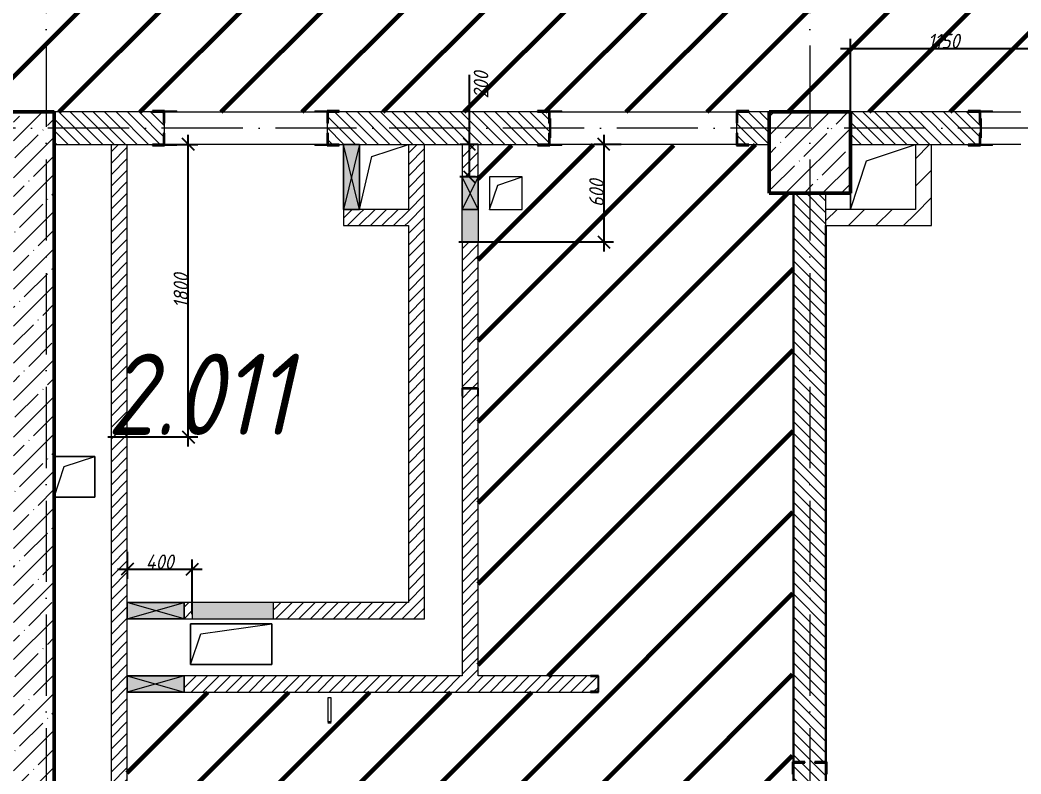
# Model space of a CAD drawing. Header units: millimetres. Extents: x -606178 to 312196, y -19338 to 632709.
# Drawn here: x -251811 to -245651, y 510901 to 515541 of the extents above; entities that cross this region are included whole.
import ezdxf

# ---------------------------------------------------------------- set-up
doc = ezdxf.new("R2010")
doc.units = ezdxf.units.MM
doc.linetypes.add('50_200_ШТРИХ_1Т_ш5_п1_п1_', pattern=[700, 500, -100, 0, -100])
for name, color, linetype, lineweight in [('2.4) ПГП вычит ЖБбалки 0.4 м -', 24, 'Continuous', 30), ('6.4.1) Окр пт с инж. ПТ2.16', 3, 'Continuous', 60), ('A-____-____-DIMS', 7, 'Continuous', 9), ('A-DETL-GENF-OTLN', 7, 'Continuous', 9), ('A-DOOR-OPNG-MCUT', 7, 'Continuous', 35), ('A-FLOR-____-OTLN', 7, 'Continuous', 9), ('A-GENM-____-MCUT', 7, 'Continuous', 25), ('A-GENM-____-OTLN', 7, 'Continuous', 9), ('A-GENM-____-OTLN-1', 7, 'Continuous', 25), ('A-GLAZ-____-OTLN', 7, 'Continuous', 9), ('A-WALL-____-MCUT', 7, 'Continuous', 13), ('A-WALL-____-MCUT-2', 7, 'Continuous', 50), ('A-WALL-____-PATT-1', 7, 'Continuous', 9), ('A-WALL-FNSH-MCUT-1', 7, 'Continuous', 9), ('I-WALL-____-OTLN', 7, 'Continuous', 9), ('S-COLS-____-MCUT', 7, 'Continuous', 50), ('S-COLS-____-OTLN', 7, 'Continuous', 9), ('S-GRID-____-OTLN-1', 7, '50_200_ШТРИХ_1Т_ш5_п1_п1_', 9), ('Марки помещений', 7, 'Continuous', 9)]:
    doc.layers.add(name, color=color, linetype=linetype, lineweight=lineweight)
doc.layers.add('A-DOOR-____-OTLN-1', color=7, linetype='Continuous', lineweight=9, true_color=0xffffff)
doc.styles.add('ISOCPEUR_I_2', font='isocpeui.ttf', dxfattribs={"width": 0.85, "height": 2.3})
doc.styles.add('ISOCPEUR_I_7', font='isocpeui.ttf', dxfattribs={"width": 0.9, "height": 90})
doc.dimstyles.new('ISO-1_8_0_9К_СРЕДНИЙ_Кладочные_1', dxfattribs={"dimscale": 304.8, "dimtxt": 89.638306, "dimasz": 0.246063, "dimexe": 0.19685, "dimexo": 0, "dimgap": 0, "dimtad": 1, "dimdec": 3, "dimrnd": 0.001, "dimdsep": 46, "dimtxsty": 'ISOCPEUR_I_7', "dimblk1": 'OBLIQUE', "dimblk2": 'OBLIQUE', "dimsah": 1, "dimcen": 0.09, "dimdle": 0.19685, "dimazin": 0, "dimtfac": 1, "dimtdec": 4, "dimtix": 1, "dimtmove": 0, "dimatfit": 3, "dimfxl": 1, "dimtvp": 1, "dimtolj": 1, "dimtzin": 0, "dimarcsym": 2})
doc.dimstyles.new('ISO-1_8_0_9К_СРЕДНИЙ_Кладочные_2', dxfattribs={"dimscale": 304.8, "dimtxt": 89.638306, "dimasz": 0.246063, "dimexe": 0.19685, "dimexo": 0, "dimgap": 0, "dimtad": 1, "dimdec": 3, "dimrnd": 0.001, "dimdsep": 46, "dimtxsty": 'ISOCPEUR_I_7', "dimblk1": 'OBLIQUE', "dimblk2": 'OBLIQUE', "dimsah": 1, "dimcen": 0.09, "dimdle": 0.19685, "dimazin": 0, "dimtfac": 1, "dimtdec": 4, "dimtix": 1, "dimtmove": 1, "dimatfit": 3, "dimfxl": 1, "dimtvp": 1, "dimtolj": 1, "dimtzin": 0, "dimarcsym": 2})
pattern_1 = [(135, (-264901.3, 451794.26), (-35.35534, -35.35534), [])]
pattern_2 = [(45, (-264901.3, 451794.26), (-35.35534, 35.35534), [])]
pattern_3 = [(45, (-264901.3, 451794.26), (-84.85281, 84.85281), [])]

# ---------------------------------------------------------------- blocks, each defined once
blk = doc.blocks.new('BSC_Колонна _Прямоугольная - 500х500-V30-АР1_План отверстий 2 этажа в осях 1-64_Ю-ЯЯ')
at = {"layer": 'S-COLS-____-OTLN'}
h = blk.add_hatch(dxfattribs=at)
h.set_pattern_fill('FP_39', color=256, style=0, pattern_type=2)
h.set_pattern_definition([(45, (-17950, -62931.04), (-114.04925, 114.04925), []), (45, (-17835.95, -62931.04), (-114.04925, 114.04925), [201.613, -40.323, 3.353, -36.97])])
h.paths.add_polyline_path([(-250, -250), (250, -250), (250, 250), (-250, 250)], flags=0)
at = {"layer": 'S-COLS-____-MCUT'}
for p, q in [((250, 250), (-250, 250)), ((-250, 250), (-250, -250)), ((250, -250), (250, 250)), ((-250, -250), (250, -250))]:
    blk.add_line(p, q, dxfattribs=at)
blk = doc.blocks.new('DOR_ДУ_распашная__1Ст_Прямоугольная_ШЕР - Вн_650х2100h_Кабинки С_у-18405741-АР1_План отверстий 2 этажа в осях 1-64_Ю-ЯЯ')
at = {"layer": 'A-DOOR-OPNG-MCUT'}
for p, q in [((-325, -10), (-325, 10)), ((325, 10), (325, -10))]:
    blk.add_line(p, q, dxfattribs=at)
blk = doc.blocks.new('154_Стойка_СКБ_Уголок - СМ-2480_200-28346303-АР1_План отверстий 2 этажа в осях 1-64_Ю-ЯЯ')
at = {"layer": 'A-GENM-____-MCUT'}
for p, q in [((125, 156), (125, 81)), ((200, 156), (125, 156)), ((131, 81), (131, 150)), ((131, 150), (200, 150)), ((200, 150), (200, 156)), ((125, 81), (131, 81)), ((131, 19), (125, 19)), ((125, 19), (125, -56)), ((131, -50), (131, 19)), ((125, -56), (200, -56)), ((200, -50), (131, -50)), ((200, -56), (200, -50))]:
    blk.add_line(p, q, dxfattribs=at)
blk = doc.blocks.new('Стойка_Влож_Полоса боковая - Полоса-V150-АР1_План отверстий 2 этажа в осях 1-64_Ю-ЯЯ')
at = {"layer": 'A-GENM-____-OTLN'}
for p, q in [((-5, 60), (0, 60)), ((-5, -60), (-5, 60)), ((0, 31), (0, -31)), ((0, -60), (-5, -60))]:
    blk.add_line(p, q, dxfattribs=at)
blk = doc.blocks.new('154_Стойка_СКБ_Уголок - СМ-2180_200-28268025-АР1_План отверстий 2 этажа в осях 1-64_Ю-ЯЯ')
at = {"layer": 'A-GENM-____-MCUT'}
for p, q in [((125, 156), (125, 81)), ((200, 156), (125, 156)), ((131, 81), (131, 150)), ((131, 150), (200, 150)), ((200, 150), (200, 156)), ((125, 81), (131, 81)), ((131, 19), (125, 19)), ((125, 19), (125, -56)), ((131, -50), (131, 19)), ((125, -56), (200, -56)), ((200, -50), (131, -50)), ((200, -56), (200, -50))]:
    blk.add_line(p, q, dxfattribs=at)
blk = doc.blocks.new('Стойка_Влож_Полоса боковая - Полоса-28213942-АР1_План отверстий 2 этажа в осях 1-64_Ю-ЯЯ')
at = {"layer": 'A-GENM-____-OTLN'}
for p, q in [((-5, 60), (0, 60)), ((-5, -60), (-5, 60)), ((0, -60), (-5, -60))]:
    blk.add_line(p, q, dxfattribs=at)
blk = doc.blocks.new('Стойка_Влож_Уголок_Опорный - Уголок-28213941-АР1_План отверстий 2 этажа в осях 1-64_Ю-ЯЯ')
at = {"layer": 'A-GENM-____-OTLN'}
for p, q in [((-212, -6), (-212, 0)), ((0, 0), (0, -6)), ((-212, -75), (-212, -6)), ((-212, -6), (-206, -6)), ((-6, -6), (0, -6)), ((0, -6), (0, -75)), ((-212, -75), (-206, -75)), ((-6, -75), (0, -75))]:
    blk.add_line(p, q, dxfattribs=at)
blk = doc.blocks.new('Фахверк_СКБ_Уголок - 200_3960_зеркало-28268689-АР1_План отверстий 2 этажа в осях 1-64_Ю-ЯЯ')
at = {"layer": 'A-GENM-____-MCUT'}
for p, q in [((200, 156), (125, 156)), ((125, 156), (125, 81)), ((131, 81), (131, 150)), ((131, 150), (200, 150)), ((200, 150), (200, 156)), ((125, 81), (131, 81)), ((131, 19), (125, 19)), ((125, 19), (125, -56)), ((131, -50), (131, 19)), ((125, -56), (200, -56)), ((200, -50), (131, -50)), ((200, -56), (200, -50))]:
    blk.add_line(p, q, dxfattribs=at)
blk = doc.blocks.new('154_Фахверк_СКБ_Швеллер - Тип_100_3960-28331862-АР1_План отверстий 2 этажа в осях 1-64_Ю-ЯЯ')
at = {"layer": 'A-GENM-____-MCUT'}
for p, q in [((175, 50), (125, 50)), ((125, 50), (125, -50)), ((128, 47), (175, 47)), ((128, -47), (128, 47)), ((175, 47), (175, 50)), ((125, -50), (175, -50)), ((175, -47), (128, -47)), ((175, -50), (175, -47))]:
    blk.add_line(p, q, dxfattribs=at)
blk = doc.blocks.new('Фахверк_СКБ_Уголок - 200_3550-28267367-АР1_План отверстий 2 этажа в осях 1-64_Ю-ЯЯ')
at = {"layer": 'A-GENM-____-MCUT'}
for p, q in [((200, 156), (125, 156)), ((125, 156), (125, 81)), ((131, 81), (131, 150)), ((131, 150), (200, 150)), ((200, 150), (200, 156)), ((125, 81), (131, 81)), ((131, 19), (125, 19)), ((125, 19), (125, -56)), ((131, -50), (131, 19)), ((125, -56), (200, -56)), ((200, -50), (131, -50)), ((200, -56), (200, -50))]:
    blk.add_line(p, q, dxfattribs=at)
blk = doc.blocks.new('AR_Отверстие Ниша - Лючок-32401897-АР1_План отверстий 2 этажа в осях 1-64_Ю-ЯЯ')
at = {"layer": 'A-GLAZ-____-OTLN'}
blk.add_hatch(color=256, dxfattribs=at).paths.add_polyline_path([(250, -50), (250, 50), (-250, 50), (-250, -50), (-158, -50)], flags=0)
for p, q in [((250, 50), (-250, 50)), ((-250, 50), (-250, -50)), ((250, -50), (250, 50)), ((-250, -50), (250, -50))]:
    blk.add_line(p, q, dxfattribs=at)
blk = doc.blocks.new('AR_Отверстие Ниша - Лючок-32402520-АР1_План отверстий 2 этажа в осях 1-64_Ю-ЯЯ')
at = {"layer": 'A-GLAZ-____-OTLN'}
blk.add_hatch(color=256, dxfattribs=at).paths.add_polyline_path([(100, 50), (-100, 50), (-100, -50), (100, -50), (100, 32.3)], flags=0)
for p, q in [((-100, 50), (100, 50)), ((100, 50), (100, -50)), ((100, -50), (-100, -50))]:
    blk.add_line(p, q, dxfattribs=at)
blk = doc.blocks.new('AR_Отверстие прямоугольное _в стене_ - AR_Отверстие прямоугольное _в стене__ВК-32402489-АР1_План отверстий 2 этажа в осях 1-64_Ю-ЯЯ')
at = {"layer": 'A-GLAZ-____-OTLN'}
blk.add_hatch(color=256, dxfattribs=at).paths.add_polyline_path([(100, 50), (-100, 50), (-100, -50), (100, -50), (100, 32.3)], flags=0)
at = {"layer": 'A-DETL-GENF-OTLN'}
for p, q in [((-100, -50), (-100, 50)), ((-100, 50), (100, 50)), ((100, 50), (-100, -50)), ((-100, 50), (100, -50)), ((100, 50), (-100, 50)), ((-100, 50), (-100, -50)), ((100, 50), (100, -50)), ((100, -50), (100, 50)), ((100, -50), (-100, -50)), ((-100, -50), (100, -50))]:
    blk.add_line(p, q, dxfattribs=at)
blk = doc.blocks.new('AR_Отверстие прямоугольное _в плите_ - AR_Отверстие прямоугольное _в плите_-30458064-АР1_План отверстий 2 этажа в осях 1-64_Ю-ЯЯ')
at = {"layer": 'A-GENM-____-OTLN'}
for p, q in [((125, 125), (-125, 125)), ((-62.5, 62.5), (125, 125)), ((125, -125), (125, 125)), ((-125, -125), (-62.5, 62.5)), ((-125, -125), (125, -125))]:
    blk.add_line(p, q, dxfattribs=at)
blk = doc.blocks.new('AR_Отверстие прямоугольное _в плите_ - AR_Отверстие прямоугольное _в плите_-30459257-АР1_План отверстий 2 этажа в осях 1-64_Ю-ЯЯ')
at = {"layer": 'A-GENM-____-OTLN'}
for p, q in [((250, 125), (-250, 125)), ((-250, 125), (-250, -125)), ((-187.5, 62.5), (250, 125)), ((250, -125), (250, 125)), ((-250, -125), (-187.5, 62.5)), ((-250, -125), (250, -125))]:
    blk.add_line(p, q, dxfattribs=at)
blk = doc.blocks.new('AR_Отверстие прямоугольное _в плите_ - AR_Отверстие прямоугольное _в плите_-30459207-АР1_План отверстий 2 этажа в осях 1-64_Ю-ЯЯ')
at = {"layer": 'A-GENM-____-OTLN'}
for p, q in [((100, 100), (-100, 100)), ((-100, 100), (-100, -100)), ((-50, 50), (100, 100)), ((100, -100), (100, 100)), ((-100, -100), (-50, 50)), ((-100, -100), (100, -100))]:
    blk.add_line(p, q, dxfattribs=at)
blk = doc.blocks.new('AR_Отверстие прямоугольное _в плите_ - AR_Отверстие прямоугольное _в плите_-30459211-АР1_План отверстий 2 этажа в осях 1-64_Ю-ЯЯ')
at = {"layer": 'A-GENM-____-OTLN'}
for p, q in [((-100, 100), (200, 200)), ((-200, -200), (-100, 100)), ((-200, -100), (-200, -200))]:
    blk.add_line(p, q, dxfattribs=at)
blk = doc.blocks.new('AR_Отверстие прямоугольное _в плите_ - AR_Отверстие прямоугольное _в плите_-30552629-АР1_План отверстий 2 этажа в осях 1-64_Ю-ЯЯ')
at = {"layer": 'A-GENM-____-OTLN'}
for p, q in [((-75, 125), (150, 200)), ((-150, -200), (-75, 125))]:
    blk.add_line(p, q, dxfattribs=at)
blk = doc.blocks.new('AR_Отверстие прямоугольное _в стене__БезПР - AR_Отверстие прямоугольное _в стене__БезПР-36788626-АР1_План отверстий 2 этажа в осях 1-64_Ю-ЯЯ')
at = {"layer": 'A-GLAZ-____-OTLN'}
blk.add_hatch(color=256, dxfattribs=at).paths.add_polyline_path([(200, -50), (200, 50), (-200, 50), (-200, -50)], flags=0)
at = {"layer": 'A-DETL-GENF-OTLN'}
for p, q in [((-200, -50), (-200, 50)), ((-200, 50), (200, 50)), ((200, 50), (-200, -50)), ((-200, 50), (200, -50)), ((200, 50), (-200, 50)), ((-200, 50), (-200, -50)), ((200, 50), (200, -50)), ((200, -50), (200, 50)), ((200, -50), (-200, -50)), ((-200, -50), (200, -50))]:
    blk.add_line(p, q, dxfattribs=at)
at = {"layer": 'A-GLAZ-____-OTLN'}
blk.add_line((200, 50), (-200, 50), dxfattribs=at)
blk = doc.blocks.new('AR_Отверстие прямоугольное _в стене__БезПР - AR_Отверстие прямоугольное _в стене__БезПР-36427791-АР1_План отверстий 2 этажа в осях 1-64_Ю-ЯЯ')
at = {"layer": 'A-GLAZ-____-OTLN'}
blk.add_hatch(color=256, dxfattribs=at).paths.add_polyline_path([(-175, 50), (-175, -50), (175, -50), (175, 50)], flags=0)
at = {"layer": 'A-DETL-GENF-OTLN'}
for p, q in [((-175, -50), (-175, 50)), ((-175, 50), (175, 50)), ((175, 50), (-175, -50)), ((-175, 50), (175, -50)), ((175, 50), (-175, 50)), ((-175, 50), (-175, -50)), ((175, 50), (175, -50)), ((175, -50), (175, 50)), ((175, -50), (-175, -50)), ((-175, -50), (175, -50))]:
    blk.add_line(p, q, dxfattribs=at)
at = {"layer": 'A-GLAZ-____-OTLN'}
blk.add_line((175, 50), (-175, 50), dxfattribs=at)
blk = doc.blocks.new('_Oblique')
at = {"color": 0, "linetype": 'ByBlock', "lineweight": -2}
blk.add_line((-0.5, -0.5), (0.5, 0.5), dxfattribs=at)
blk = doc.blocks.new('*D4929')
at = {"layer": 'A-____-____-DIMS', "color": 0, "lineweight": -2, "transparency": 16777216}
for p, q in [((-251151.3, 512267.4), (-251151.3, 512101.4)), ((-250751.3, 511884.6), (-250751.3, 512221.4)), ((-251211.3, 512161.4), (-250691.3, 512161.4))]:
    blk.add_line(p, q, dxfattribs=at)
at = {"layer": 'Defpoints', "color": 0, "transparency": 16777216}
for p in [(-251151.3, 512267.4), (-250751.3, 512161.4), (-250751.3, 511884.6)]:
    blk.add_point(p, dxfattribs=at)
at = {"layer": 'A-____-____-DIMS', "color": 0, "lineweight": -2, "transparency": 16777216, "xscale": 75, "yscale": 75, "zscale": 75, "rotation": 180}
blk.add_blockref('_Oblique', (-251151.3, 512161.4), dxfattribs=at)
at = {"layer": 'A-____-____-DIMS', "color": 0, "lineweight": -2, "transparency": 16777216, "xscale": 75, "yscale": 75, "zscale": 75}
blk.add_blockref('_Oblique', (-250751.3, 512161.4), dxfattribs=at)
at = {"layer": 'A-____-____-DIMS', "color": 0, "transparency": 16777216, "insert": (-250951.3, 512206.4), "char_height": 90, "width": 426.127, "attachment_point": 5, "style": 'ISOCPEUR_I_7'}
blk.add_mtext('\\A1;400', dxfattribs=at)
blk = doc.blocks.new('*D4930')
at = {"layer": 'A-____-____-DIMS', "color": 0, "lineweight": -2, "transparency": 16777216}
for p, q in [((-250776, 512915.3), (-250776, 514835.3)), ((-250882.1, 514775.3), (-250716, 514775.3)), ((-251270.3, 512975.3), (-250716, 512975.3))]:
    blk.add_line(p, q, dxfattribs=at)
at = {"layer": 'Defpoints', "color": 0, "transparency": 16777216}
for p in [(-250882.1, 514775.3), (-250776, 514775.3), (-251270.3, 512975.3)]:
    blk.add_point(p, dxfattribs=at)
at = {"layer": 'A-____-____-DIMS', "color": 0, "lineweight": -2, "transparency": 16777216, "xscale": 75, "yscale": 75, "zscale": 75}
for p, rotation in [((-250776, 514775.3), 90), ((-250776, 512975.3), 270)]:
    blk.add_blockref('_Oblique', p, dxfattribs=dict(at, rotation=rotation))
at = {"layer": 'A-____-____-DIMS', "color": 0, "transparency": 16777216, "insert": (-250821, 513875.3), "char_height": 90, "width": 504.733, "attachment_point": 5, "rotation": 90, "style": 'ISOCPEUR_I_7'}
blk.add_mtext('\\A1;1800', dxfattribs=at)
blk = doc.blocks.new('*D4931')
at = {"layer": 'A-____-____-DIMS', "color": 0, "lineweight": -2, "transparency": 16777216}
for p, q in [((-248218.3, 514835.3), (-248218.3, 514115.3)), ((-248112.2, 514775.3), (-248278.3, 514775.3)), ((-249110.9, 514175.3), (-248158.3, 514175.3))]:
    blk.add_line(p, q, dxfattribs=at)
at = {"layer": 'Defpoints', "color": 0, "transparency": 16777216}
for p in [(-248112.2, 514775.3), (-249110.9, 514175.3), (-248218.3, 514175.3)]:
    blk.add_point(p, dxfattribs=at)
at = {"layer": 'A-____-____-DIMS', "color": 0, "lineweight": -2, "transparency": 16777216, "xscale": 75, "yscale": 75, "zscale": 75}
for p, rotation in [((-248218.3, 514775.3), 90), ((-248218.3, 514175.3), 270)]:
    blk.add_blockref('_Oblique', p, dxfattribs=dict(at, rotation=rotation))
at = {"layer": 'A-____-____-DIMS', "color": 0, "transparency": 16777216, "insert": (-248263.3, 514475.3), "char_height": 90, "width": 409.578, "attachment_point": 5, "rotation": 90, "style": 'ISOCPEUR_I_7'}
blk.add_mtext('\\A1;600', dxfattribs=at)
blk = doc.blocks.new('*D4943')
at = {"layer": 'A-____-____-DIMS', "color": 0, "lineweight": -2, "transparency": 16777216}
for p, q in [((-249045.3, 514775.3), (-249045.3, 515202.8)), ((-249045.3, 514575.3), (-249045.3, 514835.3)), ((-248991.3, 514775.3), (-249105.3, 514775.3)), ((-249008.3, 514575.3), (-249105.3, 514575.3))]:
    blk.add_line(p, q, dxfattribs=at)
at = {"layer": 'Defpoints', "color": 0, "transparency": 16777216}
for p in [(-248991.3, 514775.3), (-249045.3, 514575.3), (-249008.3, 514575.3)]:
    blk.add_point(p, dxfattribs=at)
at = {"layer": 'A-____-____-DIMS', "color": 0, "lineweight": -2, "transparency": 16777216, "xscale": 75, "yscale": 75, "zscale": 75}
for p, rotation in [((-249045.3, 514775.3), 90), ((-249045.3, 514575.3), 270)]:
    blk.add_blockref('_Oblique', p, dxfattribs=dict(at, rotation=rotation))
at = {"layer": 'A-____-____-DIMS', "color": 0, "transparency": 16777216, "insert": (-249019.3, 515058), "char_height": 90, "width": 409.578, "attachment_point": 1, "rotation": 90, "line_spacing_factor": 1.149209, "style": 'ISOCPEUR_I_7'}
blk.add_mtext('\\A1;200', dxfattribs=at)
blk = doc.blocks.new('*D4897')
at = {"layer": 'A-____-____-DIMS', "color": 0, "lineweight": -2, "transparency": 16777216}
for p, q in [((-246701.3, 514975.3), (-246701.3, 515426.1)), ((-245551.3, 514981.3), (-245551.3, 515426.1)), ((-246761.3, 515366.1), (-245491.3, 515366.1))]:
    blk.add_line(p, q, dxfattribs=at)
at = {"layer": 'Defpoints', "color": 0, "transparency": 16777216}
for p in [(-245551.3, 515366.1), (-245551.3, 514981.3), (-246701.3, 514975.3)]:
    blk.add_point(p, dxfattribs=at)
at = {"layer": 'A-____-____-DIMS', "color": 0, "lineweight": -2, "transparency": 16777216, "xscale": 75, "yscale": 75, "zscale": 75, "rotation": 180}
blk.add_blockref('_Oblique', (-246701.3, 515366.1), dxfattribs=at)
at = {"layer": 'A-____-____-DIMS', "color": 0, "lineweight": -2, "transparency": 16777216, "xscale": 75, "yscale": 75, "zscale": 75}
blk.add_blockref('_Oblique', (-245551.3, 515366.1), dxfattribs=at)
at = {"layer": 'A-____-____-DIMS', "color": 0, "transparency": 16777216, "insert": (-246126.3, 515411.1), "char_height": 90, "width": 463.361, "attachment_point": 5, "style": 'ISOCPEUR_I_7'}
blk.add_mtext('\\A1;1150', dxfattribs=at)

msp = doc.modelspace()

# ---------------------------------------------------------------- hatches: boundary and pattern name
at = {"layer": '6.4.1) Окр пт с инж. ПТ2.16'}
h = msp.add_hatch(dxfattribs=at)
h.set_pattern_fill('ANSI31', color=256, scale=111)
h.paths.add_polyline_path([(-259351.3011, 528425.3011), (-257525.5952, 528425.3011), (-257525.5952, 518825.3011), (-259351.3011, 518825.3011)])
h.paths.add_polyline_path([(-262451.3011, 518825.3011), (-257301.3011, 518825.3011), (-257301.3011, 513825.3011), (-262451.3011, 513825.3011)])
h.paths.add_polyline_path([(-219701.3011, 519325.3011), (-257301.3011, 519325.3011), (-257301.3011, 514975.3011), (-219701.3011, 514975.3011)])
h = msp.add_hatch(dxfattribs=at)
h.set_pattern_fill('ANSI31', color=256, scale=111)
h.paths.add_polyline_path([(-247051.3011, 514475.3011), (-247201.3011, 514475.3011), (-247201.3011, 514775.3011), (-247326.3011, 514775.3011), (-247326.3011, 514769.3011), (-247401.3011, 514769.3011), (-248476.3011, 514774.9098), (-248476.3011, 514769.3011), (-248545.3011, 514769.3011), (-248551.3011, 514769.3011), (-248626.3011, 514769.3011), (-248991.3011, 514771.3011), (-248991.3011, 514575.3011), (-248991.3011, 514375.3011), (-248991.3011, 514175.3011), (-248991.3011, 513275.3011), (-248991.3011, 513225.3011), (-248991.3011, 511505.3011), (-248301.3011, 511505.3011), (-248251.3011, 511505.3011), (-248251.3011, 511405.3011), (-248301.3011, 511405.3011), (-250801.3011, 511405.3011), (-251151.3011, 511405.3011), (-251151.3011, 510725.3011), (-247051.3011, 510725.3011), (-247051.3011, 510900.3011), (-247057.3011, 510900.3011), (-247057.3011, 510975.3011)])
h.paths.add_polyline_path([(-248721.3011, 514375.3011), (-248921.3011, 514375.3011), (-248921.3011, 514575.3011), (-248721.3011, 514575.3011)], flags=16)
h.paths.add_polyline_path([(-249896.3011, 511370.3011), (-249896.3011, 511220.3011), (-249916.3011, 511220.3011), (-249916.3011, 511370.3011)], flags=16)
h.paths.add_polyline_path([(-249505.7343, 509527.9852), (-247950.4692, 509527.9852), (-247950.4692, 510727.9852), (-249505.7343, 510727.9852)], flags=9)
at = {"layer": 'A-WALL-____-PATT-1'}
h = msp.add_hatch(dxfattribs=at)
h.set_pattern_fill('FP_13', color=256, style=0, pattern_type=2)
h.set_pattern_definition([(45, (-264901.3, 451794.26), (-114.04925, 114.04925), []), (45, (-264787.25, 451794.26), (-114.04925, 114.04925), [201.612, -40.322, 3.353, -36.97])])
h.paths.add_polyline_path([(-251851.3011, 507475.3011), (-251601.3011, 507475.3011), (-251601.3011, 514975.3011), (-251851.3011, 514975.3011), (-251851.3011, 509018.851)], flags=0)
h = msp.add_hatch(dxfattribs=at)
h.set_pattern_fill('FP_6', color=256, style=0, pattern_type=2)
h.set_pattern_definition(pattern_1)
h.paths.add_polyline_path([(-247326.3011, 514775.3011), (-247201.3011, 514775.3011), (-247201.3011, 514975.3011), (-247395.3011, 514975.3011), (-247395.3011, 514906.3011), (-247401.3011, 514906.3011), (-247401.3011, 514844.3011), (-247395.3011, 514844.3011), (-247395.3011, 514775.3011)], flags=0)
h.paths.add_polyline_path([(-251151.3011, 514775.3011), (-250927.3011, 514775.3011), (-250927.3011, 514844.3011), (-250921.3011, 514844.3011), (-250921.3011, 514906.3011), (-250927.3011, 514906.3011), (-250927.3011, 514975.3011), (-251601.3011, 514975.3011), (-251601.3011, 514775.3011), (-251251.3011, 514775.3011)], flags=0)
h.paths.add_polyline_path([(-249321.3011, 514775.3011), (-248557.3011, 514775.3011), (-248557.3011, 514844.3011), (-248551.3011, 514844.3011), (-248551.3011, 514906.3011), (-248557.3011, 514906.3011), (-248557.3011, 514975.3011), (-249915.3011, 514975.3011), (-249915.3011, 514906.3011), (-249921.3011, 514906.3011), (-249921.3011, 514844.3011), (-249915.3011, 514844.3011), (-249915.3011, 514775.3011), (-249421.3011, 514775.3011)], flags=0)
h = msp.add_hatch(dxfattribs=at)
h.set_pattern_fill('FP_6', color=256, style=0, pattern_type=2)
h.set_pattern_definition(pattern_1)
h.paths.add_polyline_path([(-245976.3011, 514775.3011), (-245907.3011, 514775.3011), (-245907.3011, 514844.3011), (-245901.3011, 514844.3011), (-245901.3011, 514906.3011), (-245907.3011, 514906.3011), (-245907.3011, 514975.3011), (-246701.3011, 514975.3011), (-246701.3011, 514775.3011)], flags=0)
h = msp.add_hatch(dxfattribs=at)
h.set_pattern_fill('FP_5', color=256, style=0, pattern_type=2)
h.set_pattern_definition(pattern_2)
h.paths.add_polyline_path([(-251151.3011, 507225.3011), (-251151.3011, 508005.3011), (-251251.3011, 508005.3011), (-251251.3011, 507225.3011)], flags=0)
h.paths.add_polyline_path([(-251251.3011, 508305.3011), (-251151.3011, 508305.3011), (-251151.3011, 509255.3011), (-251154.3011, 509255.3011), (-251154.3011, 509302.3011), (-251248.3011, 509302.3011), (-251248.3011, 509255.3011), (-251251.3011, 509255.3011), (-251251.3011, 509018.851)], flags=0)
h.paths.add_polyline_path([(-251201.5403, 509305.3011), (-251151.3011, 509305.3011), (-251151.3011, 509850.3011), (-251251.3011, 509850.3011), (-251251.3011, 509305.3011), (-251248.3011, 509305.3011)], flags=0)
h.paths.add_polyline_path([(-251183.7173, 510050.3011), (-251151.3011, 510050.3011), (-251151.3011, 514775.3011), (-251251.3011, 514775.3011), (-251251.3011, 510050.3011)], flags=0)
h = msp.add_hatch(dxfattribs=at)
h.set_pattern_fill('FP_5', color=256, style=0, pattern_type=2)
h.set_pattern_definition(pattern_2)
h.paths.add_polyline_path([(-249421.3011, 511955.3011), (-249321.3011, 511955.3011), (-249321.3011, 514775.3011), (-249421.3011, 514775.3011), (-249421.3011, 512247.6757)], flags=0)
h = msp.add_hatch(dxfattribs=at)
h.set_pattern_fill('FP_5', color=256, style=0, pattern_type=2)
h.set_pattern_definition(pattern_2)
h.paths.add_polyline_path([(-248991.3011, 511505.3011), (-248991.3011, 513225.3011), (-248994.3011, 513225.3011), (-248994.3011, 513272.3011), (-249088.3011, 513272.3011), (-249088.3011, 513225.3011), (-249091.3011, 513225.3011), (-249091.3011, 511505.3011), (-249008.9762, 511505.3011)], flags=0)
h.paths.add_polyline_path([(-249008.9762, 513275.3011), (-248991.3011, 513275.3011), (-248991.3011, 514175.3011), (-249091.3011, 514175.3011), (-249091.3011, 513275.3011), (-249088.3011, 513275.3011)], flags=0)
h.paths.add_polyline_path([(-248991.3011, 514575.3011), (-248991.3011, 514775.3011), (-249091.3011, 514775.3011), (-249091.3011, 514575.3011), (-249008.9762, 514575.3011)], flags=0)
h = msp.add_hatch(dxfattribs=at)
h.set_pattern_fill('FP_4', color=256, style=0, pattern_type=2)
h.set_pattern_definition(pattern_3)
h.paths.add_polyline_path([(-246201.3011, 514275.3011), (-246201.3011, 514775.3011), (-246301.3011, 514775.3011), (-246301.3011, 514275.3011)], flags=0)
h = msp.add_hatch(dxfattribs=at)
h.set_pattern_fill('FP_6', color=256, style=0, pattern_type=2)
h.set_pattern_definition(pattern_1)
h.paths.add_polyline_path([(-247051.3011, 507475.3011), (-246851.3011, 507475.3011), (-246851.3011, 510969.3011), (-246920.3011, 510969.3011), (-246920.3011, 510975.3011), (-246851.3011, 510975.3011), (-246851.3011, 514475.3011), (-247051.3011, 514475.3011), (-247051.3011, 510975.3011), (-246982.3011, 510975.3011), (-246982.3011, 510969.3011), (-247051.3011, 510969.3011), (-247051.3011, 509018.851)], flags=0)
h = msp.add_hatch(dxfattribs=at)
h.set_pattern_fill('FP_5', color=256, style=0, pattern_type=2)
h.set_pattern_definition(pattern_2)
h.paths.add_polyline_path([(-249721.3011, 514275.3011), (-249721.3011, 514375.3011), (-249821.3011, 514375.3011), (-249821.3011, 514275.3011)], flags=0)
h = msp.add_hatch(dxfattribs=at)
h.set_pattern_fill('FP_5', color=256, style=0, pattern_type=2)
h.set_pattern_definition(pattern_2)
h.paths.add_polyline_path([(-249421.3011, 514275.3011), (-249421.3011, 514375.3011), (-249721.3011, 514375.3011), (-249721.3011, 514275.3011)], flags=0)
h = msp.add_hatch(dxfattribs=at)
h.set_pattern_fill('FP_4', color=256, style=0, pattern_type=2)
h.set_pattern_definition(pattern_3)
h.paths.add_polyline_path([(-246301.3011, 514275.3011), (-246301.3011, 514375.3011), (-246851.3011, 514375.3011), (-246851.3011, 514275.3011)], flags=0)
h = msp.add_hatch(dxfattribs=at)
h.set_pattern_fill('FP_5', color=256, style=0, pattern_type=2)
h.set_pattern_definition(pattern_2)
h.paths.add_polyline_path([(-250776.4768, 511855.3011), (-250751.3011, 511855.3011), (-250751.3011, 511955.3011), (-250801.3011, 511955.3011), (-250801.3011, 511855.3011)], flags=0)
h.paths.add_polyline_path([(-250251.3011, 511855.3011), (-249321.3011, 511855.3011), (-249321.3011, 511955.3011), (-250251.3011, 511955.3011), (-250251.3011, 511907.3243)], flags=0)
h = msp.add_hatch(dxfattribs=at)
h.set_pattern_fill('FP_5', color=256, style=0, pattern_type=2)
h.set_pattern_definition(pattern_2)
h.paths.add_polyline_path([(-250776.4768, 511405.3011), (-248301.3011, 511405.3011), (-248301.3011, 511408.3011), (-248254.3011, 511408.3011), (-248254.3011, 511502.3011), (-248301.3011, 511502.3011), (-248301.3011, 511505.3011), (-250801.3011, 511505.3011), (-250801.3011, 511405.3011)], flags=0)

# ---------------------------------------------------------------- linework, layer by layer
at = {"layer": '2.4) ПГП вычит ЖБбалки 0.4 м -'}
for points in [[(-247051.3011, 514475.3011), (-247051.3011, 507475.3011)], [(-246851.3011, 507475.3011), (-246851.3011, 514275.3011)]]:
    msp.add_lwpolyline(points, dxfattribs=at)
at = {"layer": 'A-FLOR-____-OTLN'}
for p, q in [((-246701.3011, 514375.3011), (-246701.3011, 514475.3011)), ((-251601.3011, 512855.3011), (-251351.3011, 512855.3011)), ((-251351.3011, 512855.3011), (-251351.3011, 512605.3011)), ((-251351.3011, 512605.3011), (-251601.3011, 512605.3011)), ((-250761.3011, 511825.3011), (-250261.3011, 511825.3011)), ((-250761.3011, 511575.3011), (-250761.3011, 511825.3011)), ((-250261.3011, 511825.3011), (-250261.3011, 511575.3011)), ((-250261.3011, 511575.3011), (-250761.3011, 511575.3011))]:
    msp.add_line(p, q, dxfattribs=at)
at = {"layer": 'A-WALL-____-MCUT'}
for p, q in [((-250996.3011, 514975.3011), (-251601.3011, 514975.3011)), ((-248626.3011, 514975.3011), (-249846.3011, 514975.3011)), ((-247201.3011, 514975.3011), (-247326.3011, 514975.3011)), ((-245976.3011, 514975.3011), (-246701.3011, 514975.3011)), ((-250921.3011, 514844.3011), (-250921.3011, 514906.3011)), ((-249921.3011, 514906.3011), (-249921.3011, 514844.3011)), ((-248551.3011, 514844.3011), (-248551.3011, 514906.3011)), ((-247401.3011, 514906.3011), (-247401.3011, 514844.3011)), ((-251601.3011, 514775.3011), (-250996.3011, 514775.3011)), ((-249846.3011, 514775.3011), (-249821.3011, 514775.3011)), ((-249721.3011, 514775.3011), (-248626.3011, 514775.3011)), ((-247326.3011, 514775.3011), (-247201.3011, 514775.3011)), ((-246701.3011, 514775.3011), (-245976.3011, 514775.3011)), ((-247051.3011, 514475.3011), (-247051.3011, 510975.3011)), ((-246851.3011, 510975.3011), (-246851.3011, 514475.3011))]:
    msp.add_line(p, q, dxfattribs=at)
at = {"layer": 'A-WALL-____-MCUT-2'}
for p, q in [((-251601.3011, 514975.3011), (-252051.3011, 514975.3011)), ((-251601.3011, 507475.3011), (-251601.3011, 514975.3011))]:
    msp.add_line(p, q, dxfattribs=at)
at = {"layer": 'A-WALL-FNSH-MCUT-1'}
for p, q in [((-251251.3011, 514775.3011), (-251251.3011, 510050.3011)), ((-251151.3011, 511955.3011), (-251151.3011, 514775.3011)), ((-249421.3011, 514775.3011), (-249421.3011, 514375.3011)), ((-249321.3011, 511855.3011), (-249321.3011, 514775.3011)), ((-249091.3011, 514775.3011), (-249091.3011, 514575.3011)), ((-248991.3011, 514575.3011), (-248991.3011, 514775.3011)), ((-246301.3011, 514775.3011), (-246301.3011, 514375.3011)), ((-246201.3011, 514275.3011), (-246201.3011, 514775.3011)), ((-249821.3011, 514375.3011), (-249821.3011, 514275.3011)), ((-249421.3011, 514375.3011), (-249721.3011, 514375.3011)), ((-246301.3011, 514375.3011), (-246851.3011, 514375.3011)), ((-249821.3011, 514275.3011), (-249421.3011, 514275.3011)), ((-249421.3011, 514275.3011), (-249421.3011, 511955.3011)), ((-246851.3011, 514275.3011), (-246201.3011, 514275.3011)), ((-249091.3011, 514175.3011), (-249091.3011, 513275.3011)), ((-248991.3011, 513275.3011), (-248991.3011, 514175.3011)), ((-249091.3011, 513225.3011), (-249091.3011, 511505.3011)), ((-248991.3011, 511505.3011), (-248991.3011, 513225.3011)), ((-250751.3011, 511955.3011), (-250801.3011, 511955.3011)), ((-249421.3011, 511955.3011), (-250251.3011, 511955.3011)), ((-251151.3011, 511505.3011), (-251151.3011, 511855.3011)), ((-250801.3011, 511855.3011), (-250751.3011, 511855.3011)), ((-250251.3011, 511855.3011), (-249321.3011, 511855.3011)), ((-249091.3011, 511505.3011), (-250801.3011, 511505.3011)), ((-248301.3011, 511505.3011), (-248991.3011, 511505.3011)), ((-251151.3011, 510050.3011), (-251151.3011, 511405.3011)), ((-250801.3011, 511405.3011), (-248301.3011, 511405.3011)), ((-249896.3011, 511370.3011), (-249916.3011, 511370.3011)), ((-249916.3011, 511370.3011), (-249916.3011, 511220.3011)), ((-249896.3011, 511220.3011), (-249896.3011, 511370.3011))]:
    msp.add_line(p, q, dxfattribs=at)
at = {"layer": 'I-WALL-____-OTLN'}
for p, q in [((-250921.3011, 514975.3011), (-249921.3011, 514975.3011)), ((-248551.3011, 514975.3011), (-247401.3011, 514975.3011)), ((-245901.3011, 514975.3011), (-245651.3011, 514975.3011)), ((-249921.3011, 514775.3011), (-250921.3011, 514775.3011)), ((-247401.3011, 514775.3011), (-248551.3011, 514775.3011)), ((-245651.3011, 514775.3011), (-245901.3011, 514775.3011))]:
    msp.add_line(p, q, dxfattribs=at)
at = {"layer": 'S-GRID-____-OTLN-1'}
for p, q in [((-251651.3011, 542687.1106), (-251651.3011, 504685.847)), ((-246951.3011, 542687.1106), (-246951.3011, 504685.847)), ((-160826.8945, 514875.3011), (-269570.0713, 514875.3011))]:
    msp.add_line(p, q, dxfattribs=at)

# ---------------------------------------------------------------- block references
at = {"layer": 'A-DOOR-____-OTLN-1', "rotation": 90.00000000000007}
msp.add_blockref('DOR_ДУ_распашная__1Ст_Прямоугольная_ШЕР - Вн_650х2100h_Кабинки С_у-18405741-АР1_План отверстий 2 этажа в осях 1-64_Ю-ЯЯ', (-249906.3011, 510895.3011), dxfattribs=at)
at = {"layer": 'A-GENM-____-OTLN'}
for name, p, rotation in [('Стойка_Влож_Уголок_Опорный - Уголок-28213941-АР1_План отверстий 2 этажа в осях 1-64_Ю-ЯЯ', (-250921.3011, 514981.3011), 89.99999999999955), ('Стойка_Влож_Уголок_Опорный - Уголок-28213941-АР1_План отверстий 2 этажа в осях 1-64_Ю-ЯЯ', (-249921.3011, 514769.3011), 269.9999999999995), ('Стойка_Влож_Уголок_Опорный - Уголок-28213941-АР1_План отверстий 2 этажа в осях 1-64_Ю-ЯЯ', (-248551.3011, 514981.3011), 89.99999999999955), ('Стойка_Влож_Уголок_Опорный - Уголок-28213941-АР1_План отверстий 2 этажа в осях 1-64_Ю-ЯЯ', (-245901.3011, 514981.3011), 89.99999999999955), ('Стойка_Влож_Полоса боковая - Полоса-28213942-АР1_План отверстий 2 этажа в осях 1-64_Ю-ЯЯ', (-248551.3011, 514875.3011), 180), ('Стойка_Влож_Полоса боковая - Полоса-V150-АР1_План отверстий 2 этажа в осях 1-64_Ю-ЯЯ', (-245901.3011, 514875.3011), 180)]:
    msp.add_blockref(name, p, dxfattribs=dict(at, rotation=rotation))
for name, p in [('AR_Отверстие прямоугольное _в плите_ - AR_Отверстие прямоугольное _в плите_-30552629-АР1_План отверстий 2 этажа в осях 1-64_Ю-ЯЯ', (-249571.3011, 514575.3011)), ('AR_Отверстие прямоугольное _в плите_ - AR_Отверстие прямоугольное _в плите_-30459211-АР1_План отверстий 2 этажа в осях 1-64_Ю-ЯЯ', (-246501.3011, 514575.3011)), ('AR_Отверстие прямоугольное _в плите_ - AR_Отверстие прямоугольное _в плите_-30459207-АР1_План отверстий 2 этажа в осях 1-64_Ю-ЯЯ', (-248821.3011, 514475.3011)), ('AR_Отверстие прямоугольное _в плите_ - AR_Отверстие прямоугольное _в плите_-30458064-АР1_План отверстий 2 этажа в осях 1-64_Ю-ЯЯ', (-251476.3011, 512730.3011)), ('AR_Отверстие прямоугольное _в плите_ - AR_Отверстие прямоугольное _в плите_-30459257-АР1_План отверстий 2 этажа в осях 1-64_Ю-ЯЯ', (-250511.3011, 511700.3011))]:
    msp.add_blockref(name, p, dxfattribs=at)
at = {"layer": 'A-GENM-____-OTLN-1'}
for name, p, rotation in [('154_Стойка_СКБ_Уголок - СМ-2180_200-28268025-АР1_План отверстий 2 этажа в осях 1-64_Ю-ЯЯ', (-250796.3011, 514925.3011), 180), ('154_Стойка_СКБ_Уголок - СМ-2180_200-28268025-АР1_План отверстий 2 этажа в осях 1-64_Ю-ЯЯ', (-248426.3011, 514925.3011), 180), ('154_Стойка_СКБ_Уголок - СМ-2480_200-28346303-АР1_План отверстий 2 этажа в осях 1-64_Ю-ЯЯ', (-245776.3011, 514925.3011), 180), ('154_Фахверк_СКБ_Швеллер - Тип_100_3960-28331862-АР1_План отверстий 2 этажа в осях 1-64_Ю-ЯЯ', (-249041.3011, 513400.3011), 270.0000000000001), ('154_Фахверк_СКБ_Швеллер - Тип_100_3960-28331862-АР1_План отверстий 2 этажа в осях 1-64_Ю-ЯЯ', (-248126.3011, 511455.3011), 180), ('Фахверк_СКБ_Уголок - 200_3550-28267367-АР1_План отверстий 2 этажа в осях 1-64_Ю-ЯЯ', (-247001.3011, 511100.3011), 269.9999999999999)]:
    msp.add_blockref(name, p, dxfattribs=dict(at, rotation=rotation))
for name, p in [('154_Стойка_СКБ_Уголок - СМ-2180_200-28268025-АР1_План отверстий 2 этажа в осях 1-64_Ю-ЯЯ', (-250046.3011, 514825.3011)), ('Фахверк_СКБ_Уголок - 200_3960_зеркало-28268689-АР1_План отверстий 2 этажа в осях 1-64_Ю-ЯЯ', (-247526.3011, 514825.3011))]:
    msp.add_blockref(name, p, dxfattribs=at)
at = {"layer": 'A-GLAZ-____-OTLN'}
for name, p, rotation in [('AR_Отверстие прямоугольное _в стене__БезПР - AR_Отверстие прямоугольное _в стене__БезПР-36788626-АР1_План отверстий 2 этажа в осях 1-64_Ю-ЯЯ', (-249771.3011, 514575.3011), 270.0000000000001), ('AR_Отверстие прямоугольное _в стене_ - AR_Отверстие прямоугольное _в стене__ВК-32402489-АР1_План отверстий 2 этажа в осях 1-64_Ю-ЯЯ', (-249041.3011, 514475.3011), 270.0000000000001), ('AR_Отверстие Ниша - Лючок-32402520-АР1_План отверстий 2 этажа в осях 1-64_Ю-ЯЯ', (-249041.3011, 514275.3011), 270.0000000000001), ('AR_Отверстие прямоугольное _в стене__БезПР - AR_Отверстие прямоугольное _в стене__БезПР-36427791-АР1_План отверстий 2 этажа в осях 1-64_Ю-ЯЯ', (-250976.3011, 511905.3011), 180), ('AR_Отверстие Ниша - Лючок-32401897-АР1_План отверстий 2 этажа в осях 1-64_Ю-ЯЯ', (-250501.3011, 511905.3011), 180)]:
    msp.add_blockref(name, p, dxfattribs=dict(at, rotation=rotation))
msp.add_blockref('AR_Отверстие прямоугольное _в стене__БезПР - AR_Отверстие прямоугольное _в стене__БезПР-36427791-АР1_План отверстий 2 этажа в осях 1-64_Ю-ЯЯ', (-250976.3011, 511455.3011), dxfattribs=at)
at = {"layer": 'S-COLS-____-OTLN'}
msp.add_blockref('BSC_Колонна _Прямоугольная - 500х500-V30-АР1_План отверстий 2 этажа в осях 1-64_Ю-ЯЯ', (-246951.3011, 514725.3011), dxfattribs=at)

# ---------------------------------------------------------------- texts
at = {"layer": 'Марки помещений', "insert": (-251275.9705, 513487.5932), "char_height": 500, "width": 689.45125, "attachment_point": 1, "style": 'ISOCPEUR_I_2'}
msp.add_mtext('2.011', dxfattribs=at)

# ---------------------------------------------------------------- dimensions: what is measured, and where the dimension line sits
at = {"layer": 'A-____-____-DIMS'}
for base, p1, p2, override, picture, middle in [((-245551.3011, 515366.0893), (-246701.3011, 514975.3011), (-245551.3011, 514981.3011), {"dimpost": '<>', "dimfxl": 1150.015652}, '*D4897', (-246126.3011, 515411.0893)), ((-250751.3011, 512161.3697), (-251151.3011, 512267.4357), (-250751.3011, 511884.5652), {"dimpost": '<>', "dimfxl": 553.705538}, '*D4929', (-250951.3011, 512206.3697))]:
    dim = msp.add_linear_dim(base=base, p1=p1, p2=p2, dimstyle='ISO-1_8_0_9К_СРЕДНИЙ_Кладочные_2', override=override, dxfattribs=at)
    dim.commit()
    dim.dimension.update_dxf_attribs({"geometry": picture, "text_midpoint": middle})
dim = msp.add_linear_dim(base=(-249045.3118, 514575.3011), p1=(-248991.3011, 514775.3011), p2=(-249008.2514, 514575.3011), angle=90, dimstyle='ISO-1_8_0_9К_СРЕДНИЙ_Кладочные_1', override={"dimpost": '<>', "dimfxl": 200.716995}, dxfattribs=at)
dim.commit()
dim.dimension.update_dxf_attribs({"geometry": '*D4943', "text_midpoint": (-248959.28, 515202.7755), "dimtype": 160, "text_rotation": 90})
for base, p1, p2, override, picture, middle in [((-250776.0332, 514775.3011), (-251270.2873, 512975.3011), (-250882.0992, 514775.3011), {"dimpost": '<>', "dimfxl": 1841.38263}, '*D4930', (-250821.0332, 513875.3011)), ((-248218.3107, 514175.3011), (-248112.2447, 514775.3011), (-249110.8715, 514175.3011), {"dimpost": '<>', "dimfxl": 1165.013128}, '*D4931', (-248263.3107, 514475.3011))]:
    dim = msp.add_linear_dim(base=base, p1=p1, p2=p2, angle=90, dimstyle='ISO-1_8_0_9К_СРЕДНИЙ_Кладочные_2', override=override, dxfattribs=at)
    dim.commit()
    dim.dimension.update_dxf_attribs({"geometry": picture, "text_midpoint": middle})

doc.saveas('drawing.dxf')
